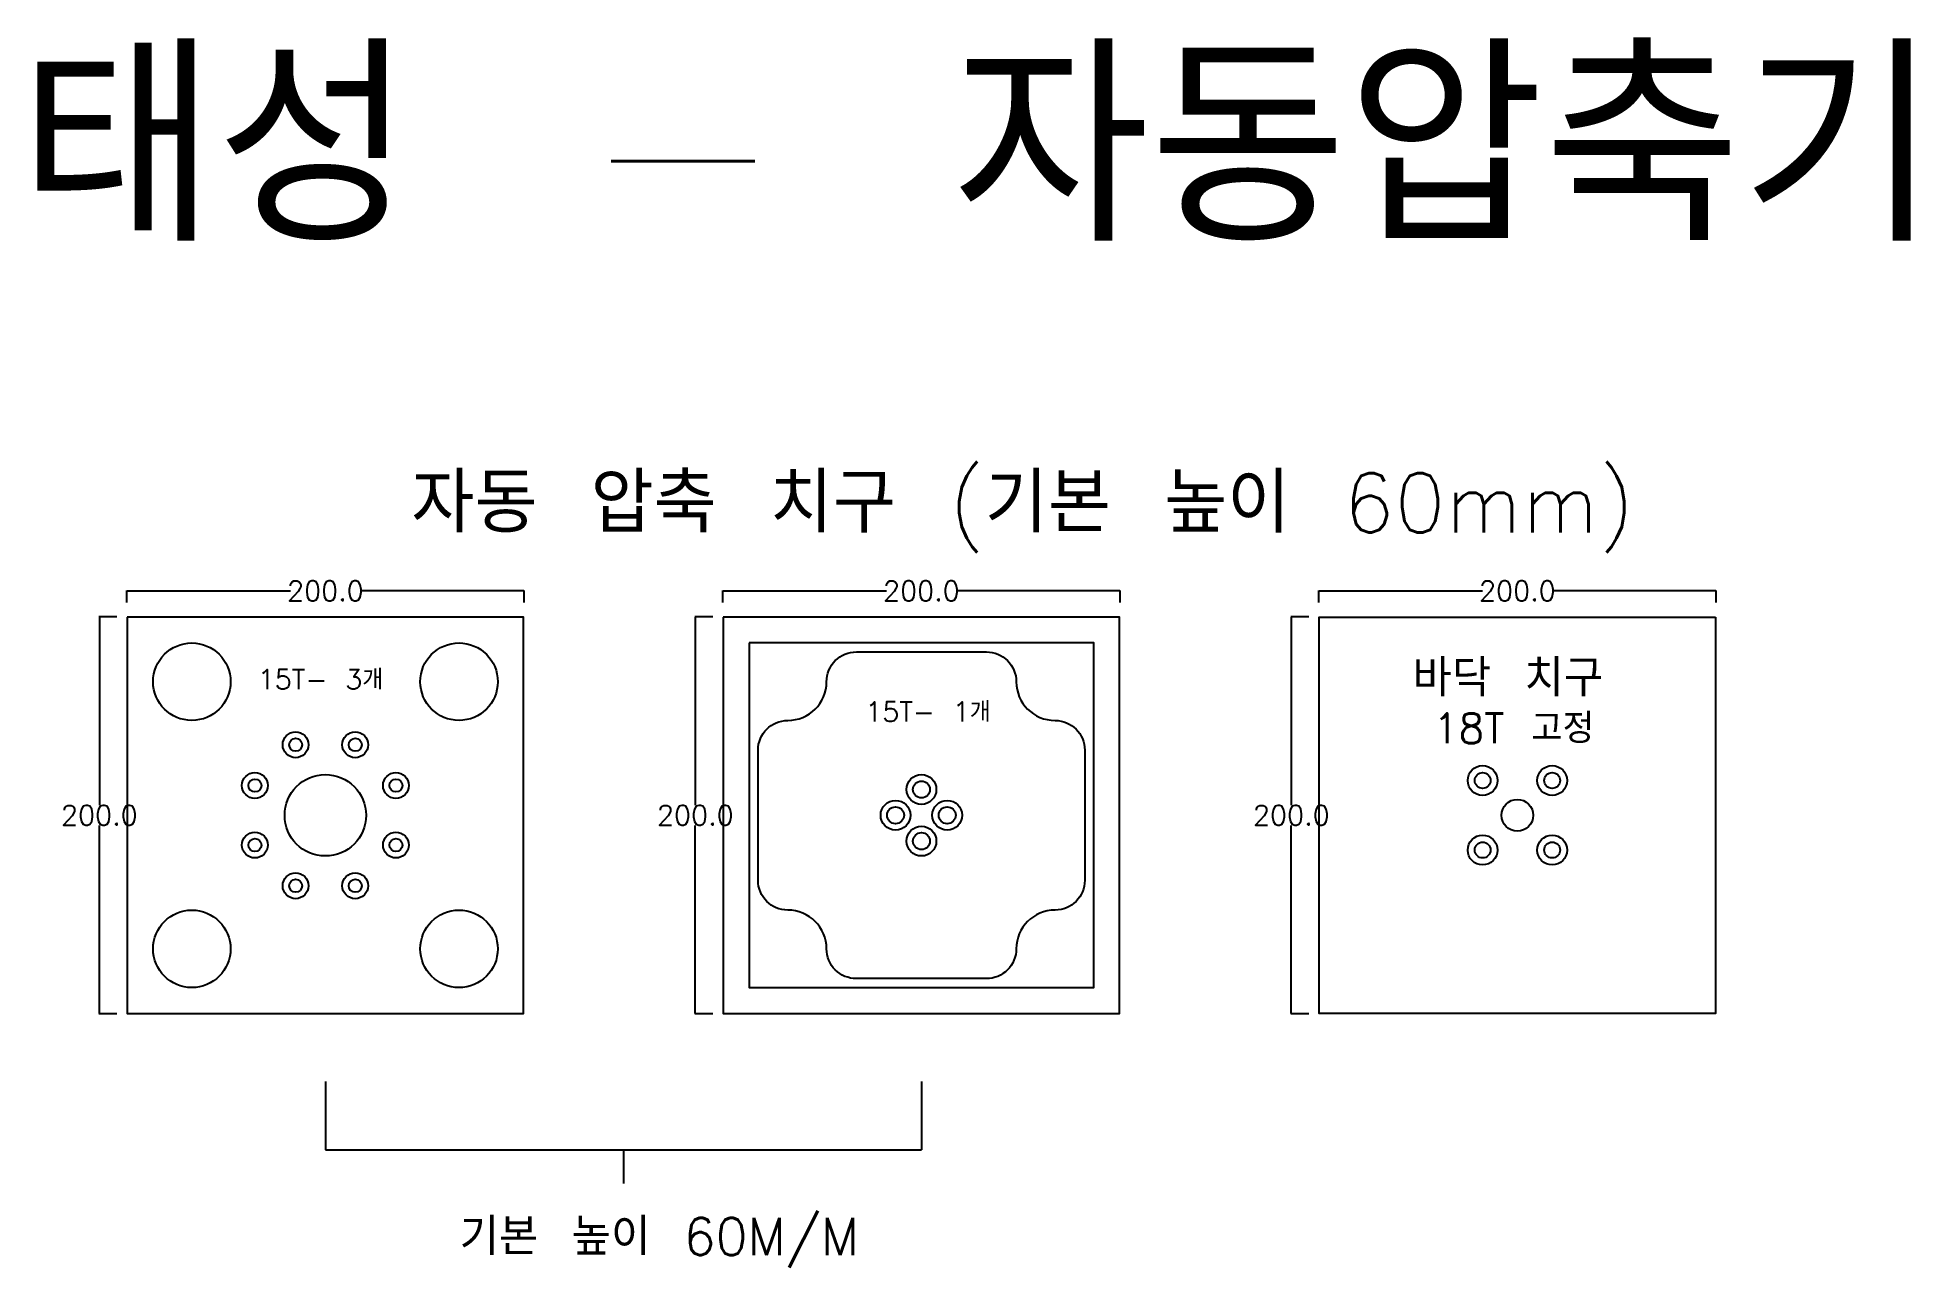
# Model space of a CAD drawing. Header units: millimetres. Extents: x 2867 to 3810, y -762 to -142.
import ezdxf

# ---------------------------------------------------------------- set-up
doc = ezdxf.new("R2010")
doc.units = ezdxf.units.MM
for name, color, linetype in [('TEXT', 7, 'Continuous'), ('볼트 구멍', 7, 'Continuous'), ('치구', 7, 'Continuous'), ('치수', 7, 'Continuous')]:
    doc.layers.add(name, color=color, linetype=linetype)
doc.styles.get("Standard").update_dxf_attribs({"font": 'txt.shx', "bigfont": 'whgtxt.shx'})
doc.dimstyles.get("Standard").update_dxf_attribs({"dimtxt": 7, "dimasz": 0.18, "dimexe": 0.18, "dimexo": 0.0625, "dimgap": 0.09, "dimtad": 0, "dimtih": 1, "dimtoh": 1, "dimdec": 1, "dimzin": 0, "dimdsep": 46, "dimtxsty": 'Standard', "dimcen": 0.09, "dimadec": 0, "dimazin": 0, "dimtfac": 1, "dimtdec": 1, "dimtofl": 0, "dimtmove": 0, "dimatfit": 3, "dimfxl": 0, "dimtolj": 1, "dimtzin": 0, "dimarcsym": 0})

# ---------------------------------------------------------------- blocks, each defined once
blk = doc.blocks.new('*D413')
at = {"layer": 'Defpoints', "color": 0}
for p in [(3506.87, -434.09), (3497.96, -634.09), (3506.87, -634.09)]:
    blk.add_point(p, dxfattribs=at)
at = {"layer": '치수', "color": 0, "lineweight": -2}
for p, q in [((3506.8, -434.09), (3497.78, -434.09)), ((3497.96, -434.27), (3497.96, -529)), ((3497.96, -633.91), (3497.96, -539.18)), ((3506.8, -634.09), (3497.78, -634.09))]:
    blk.add_line(p, q, dxfattribs=at)
at = {"layer": '치수', "color": 0}
for points in [[(3497.93, -434.27), (3497.99, -434.27), (3497.96, -434.09)], [(3497.93, -633.91), (3497.99, -633.91), (3497.96, -634.09)]]:
    blk.add_solid(points, dxfattribs=at)
at = {"layer": '치수', "color": 0, "insert": (3497.96, -534.09), "char_height": 10, "attachment_point": 5}
blk.add_mtext('\\A1;200.0', dxfattribs=at)
blk = doc.blocks.new('*D414')
at = {"layer": 'Defpoints', "color": 0}
for p in [(3206.87, -434.09), (3197.96, -634.09), (3206.87, -634.09)]:
    blk.add_point(p, dxfattribs=at)
at = {"layer": '치수', "color": 0, "lineweight": -2}
for p, q in [((3206.8, -434.09), (3197.78, -434.09)), ((3197.96, -434.27), (3197.96, -529)), ((3197.96, -633.91), (3197.96, -539.18)), ((3206.8, -634.09), (3197.78, -634.09))]:
    blk.add_line(p, q, dxfattribs=at)
at = {"layer": '치수', "color": 0}
for points in [[(3197.93, -434.27), (3197.99, -434.27), (3197.96, -434.09)], [(3197.93, -633.91), (3197.99, -633.91), (3197.96, -634.09)]]:
    blk.add_solid(points, dxfattribs=at)
at = {"layer": '치수', "color": 0, "insert": (3197.96, -534.09), "char_height": 10, "attachment_point": 5}
blk.add_mtext('\\A1;200.0', dxfattribs=at)
blk = doc.blocks.new('*D415')
at = {"layer": 'Defpoints', "color": 0}
for p in [(2906.87, -434.09), (2897.96, -634.09), (2906.87, -634.09)]:
    blk.add_point(p, dxfattribs=at)
at = {"layer": '치수', "color": 0, "lineweight": -2}
for p, q in [((2906.8, -434.09), (2897.78, -434.09)), ((2897.96, -434.27), (2897.96, -529)), ((2897.96, -633.91), (2897.96, -539.18)), ((2906.8, -634.09), (2897.78, -634.09))]:
    blk.add_line(p, q, dxfattribs=at)
at = {"layer": '치수', "color": 0}
for points in [[(2897.93, -434.27), (2897.99, -434.27), (2897.96, -434.09)], [(2897.93, -633.91), (2897.99, -633.91), (2897.96, -634.09)]]:
    blk.add_solid(points, dxfattribs=at)
at = {"layer": '치수', "color": 0, "insert": (2897.96, -534.09), "char_height": 10, "attachment_point": 5}
blk.add_mtext('\\A1;200.0', dxfattribs=at)
blk = doc.blocks.new('*D416')
at = {"layer": 'Defpoints', "color": 0}
for p in [(3711.76, -421.1), (3511.76, -426.98), (3711.76, -426.98)]:
    blk.add_point(p, dxfattribs=at)
at = {"layer": '치수', "color": 0, "lineweight": -2}
for p, q in [((3511.76, -426.92), (3511.76, -420.92)), ((3511.94, -421.1), (3594.17, -421.1)), ((3711.58, -421.1), (3629.35, -421.1)), ((3711.76, -426.92), (3711.76, -420.92))]:
    blk.add_line(p, q, dxfattribs=at)
at = {"layer": '치수', "color": 0}
for points in [[(3511.94, -421.07), (3511.94, -421.13), (3511.76, -421.1)], [(3711.58, -421.07), (3711.58, -421.13), (3711.76, -421.1)]]:
    blk.add_solid(points, dxfattribs=at)
at = {"layer": '치수', "color": 0, "insert": (3611.76, -421.1), "char_height": 10, "attachment_point": 5}
blk.add_mtext('\\A1;200.0', dxfattribs=at)
blk = doc.blocks.new('*D417')
at = {"layer": 'Defpoints', "color": 0}
for p in [(3111.76, -421.1), (2911.76, -426.98), (3111.76, -426.98)]:
    blk.add_point(p, dxfattribs=at)
at = {"layer": '치수', "color": 0, "lineweight": -2}
for p, q in [((2911.76, -426.92), (2911.76, -420.92)), ((2911.94, -421.1), (2994.17, -421.1)), ((3111.58, -421.1), (3029.35, -421.1)), ((3111.76, -426.92), (3111.76, -420.92))]:
    blk.add_line(p, q, dxfattribs=at)
at = {"layer": '치수', "color": 0}
for points in [[(2911.94, -421.07), (2911.94, -421.13), (2911.76, -421.1)], [(3111.58, -421.07), (3111.58, -421.13), (3111.76, -421.1)]]:
    blk.add_solid(points, dxfattribs=at)
at = {"layer": '치수', "color": 0, "insert": (3011.76, -421.1), "char_height": 10, "attachment_point": 5}
blk.add_mtext('\\A1;200.0', dxfattribs=at)
blk = doc.blocks.new('*D418')
at = {"layer": 'Defpoints', "color": 0}
for p in [(3411.76, -421.1), (3211.76, -426.98), (3411.76, -426.98)]:
    blk.add_point(p, dxfattribs=at)
at = {"layer": '치수', "color": 0, "lineweight": -2}
for p, q in [((3211.76, -426.92), (3211.76, -420.92)), ((3211.94, -421.1), (3294.17, -421.1)), ((3411.58, -421.1), (3329.35, -421.1)), ((3411.76, -426.92), (3411.76, -420.92))]:
    blk.add_line(p, q, dxfattribs=at)
at = {"layer": '치수', "color": 0}
for points in [[(3211.94, -421.07), (3211.94, -421.13), (3211.76, -421.1)], [(3411.58, -421.07), (3411.58, -421.13), (3411.76, -421.1)]]:
    blk.add_solid(points, dxfattribs=at)
at = {"layer": '치수', "color": 0, "insert": (3311.76, -421.1), "char_height": 10, "attachment_point": 5}
blk.add_mtext('\\A1;200.0', dxfattribs=at)

msp = doc.modelspace()

# ---------------------------------------------------------------- linework, layer by layer
at = {"layer": 'TEXT', "color": 0}
for p, q in [((3011.76, -668.2), (3011.76, -702.56)), ((3311.76, -668.2), (3311.76, -702.56)), ((3011.76, -702.56), (3311.76, -702.56)), ((3161.76, -702.56), (3161.76, -719.47))]:
    msp.add_line(p, q, dxfattribs=at)
at = {"layer": '볼트 구멍', "color": 6}
for centre, radius in [((2996.76, -498.59), 6.5), ((3026.76, -498.59), 6.5), ((3594.26, -516.59), 7.5), ((3629.26, -516.59), 7.5), ((2976.26, -519.09), 6.5), ((3047.26, -519.09), 6.5), ((3311.76, -521.09), 7.5), ((3298.76, -534.09), 7.5), ((3324.76, -534.09), 7.5), ((2976.26, -549.09), 6.5), ((3047.26, -549.09), 6.5), ((3311.76, -547.09), 7.5), ((3594.26, -551.59), 7.5), ((3629.26, -551.59), 7.5), ((2996.76, -569.59), 6.5), ((3026.76, -569.59), 6.5)]:
    msp.add_circle(centre, radius, dxfattribs=at)
at = {"layer": '볼트 구멍', "color": 3}
for centre, radius in [((2996.76, -498.59), 3.25), ((3026.76, -498.59), 3.25), ((2976.26, -519.09), 3.25), ((3011.76, -534.09), 20.5), ((3047.26, -519.09), 3.25), ((3311.76, -521.09), 4.25), ((3594.26, -516.59), 4), ((3629.26, -516.59), 4), ((3611.76, -534.09), 8), ((3298.76, -534.09), 4.25), ((3324.76, -534.09), 4.25), ((2976.26, -549.09), 3.25), ((3047.26, -549.09), 3.25), ((3311.76, -547.09), 4.25), ((3594.26, -551.59), 4), ((3629.26, -551.59), 4), ((2996.76, -569.59), 3.25), ((3026.76, -569.59), 3.25)]:
    msp.add_circle(centre, radius, dxfattribs=at)
at = {"layer": '치구'}
for points in [[(2912.01, -434.34), (2912.01, -633.84), (3111.51, -633.84), (3111.51, -434.34)], [(3212.01, -434.34), (3212.01, -633.84), (3411.51, -633.84), (3411.51, -434.34)], [(3711.51, -434.34), (3711.51, -633.84), (3512.01, -633.84), (3512.01, -434.34)], [(3225.01, -447.34), (3225.01, -620.84), (3398.51, -620.84), (3398.51, -447.34)]]:
    msp.add_lwpolyline(points, close=True, dxfattribs=at)
msp.add_lwpolyline([(3279.01, -451.84), (3344.51, -451.84, -0.414214), (3359.51, -466.84, 0.414213), (3379.01, -486.34, -0.414213), (3394.01, -501.34), (3394.01, -566.84, -0.414213), (3379.01, -581.84, 0.414213), (3359.51, -601.34, -0.414214), (3344.51, -616.34), (3279.01, -616.34, -0.414214), (3264.01, -601.34, 0.414213), (3244.51, -581.84, -0.414213), (3229.51, -566.84), (3229.51, -501.34, -0.414213), (3244.51, -486.34, 0.414213), (3264.01, -466.84, -0.414214)], format="xyb", close=True, dxfattribs=at)
for centre in [(2944.51, -466.84), (3079.01, -466.84), (2944.51, -601.34), (3079.01, -601.34)]:
    msp.add_circle(centre, 19.5, dxfattribs=at)

# ---------------------------------------------------------------- texts
at = {"layer": 'TEXT', "color": 3, "linetype": 'Continuous'}
msp.add_text('태성 - 자동압축기', height=93.75, dxfattribs=at).set_placement((2857.54, -244.91))
at = {"layer": 'TEXT', "color": 3}
msp.add_text('자동 압축 치구 (기본 높이 60mm)', height=30, dxfattribs=at).set_placement((3055.03, -391.75))
at = {"layer": 'TEXT', "color": 6}
for s, height, p in [('15T- 3개', 10, (2977.67, -470.62)), ('15T- 1개', 10, (3283.49, -486.93)), ('18T 고정', 15, (3569.3, -497.8))]:
    msp.add_text(s, height=height, dxfattribs=at).set_placement(p)
at = {"layer": 'TEXT', "color": 6, "linetype": 'Continuous'}
for s, p in [('바닥 치구', (3558.96, -474.29)), ('기본 높이 60M/M', (3079.3, -755.58))]:
    msp.add_text(s, height=18.75, dxfattribs=at).set_placement(p)

# ---------------------------------------------------------------- dimensions: what is measured, and where the dimension line sits
at = {"layer": '치수', "color": 4}
for base, p1, p2, picture, middle in [((3111.76, -421.1), (2911.76, -426.98), (3111.76, -426.98), '*D417', (3011.76, -421.1)), ((3411.76, -421.1), (3211.76, -426.98), (3411.76, -426.98), '*D418', (3311.76, -421.1)), ((3711.76, -421.1), (3511.76, -426.98), (3711.76, -426.98), '*D416', (3611.76, -421.1))]:
    dim = msp.add_linear_dim(base=base, p1=p1, p2=p2, dimstyle='Standard', override={"dimtxt": 10}, dxfattribs=at)
    dim.commit()
    dim.dimension.update_dxf_attribs({"geometry": picture, "text_midpoint": middle})
for base, p1, p2, picture, middle in [((2897.96, -634.09), (2906.87, -434.09), (2906.87, -634.09), '*D415', (2897.96, -534.09)), ((3197.96, -634.09), (3206.87, -434.09), (3206.87, -634.09), '*D414', (3197.96, -534.09)), ((3497.96, -634.09), (3506.87, -434.09), (3506.87, -634.09), '*D413', (3497.96, -534.09))]:
    dim = msp.add_linear_dim(base=base, p1=p1, p2=p2, angle=90, dimstyle='Standard', override={"dimtxt": 10}, dxfattribs=at)
    dim.commit()
    dim.dimension.update_dxf_attribs({"geometry": picture, "text_midpoint": middle})

doc.saveas('drawing.dxf')
